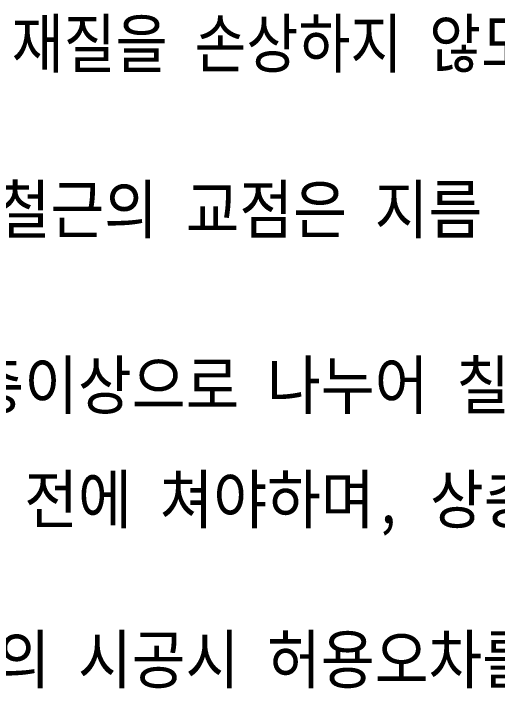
# Model space of a CAD drawing. Extents: x 2558 to 85222, y -662 to 28852.
# Drawn here: x 70297 to 73074, y 18396 to 22270 of the extents above; entities that cross this region are included whole.
import ezdxf

# ---------------------------------------------------------------- set-up
doc = ezdxf.new("R2010")
doc.units = 0
doc.header["$MEASUREMENT"] = 0
doc.layers.get('0').update_dxf_attribs({"linetype": 'CONTINUOUS'})
doc.layers.add('TEXT', color=7, linetype='CONTINUOUS')
doc.styles.add('TEXT', font='DotumChe.ttf')

# ---------------------------------------------------------------- blocks, each defined once
blk = doc.blocks.new('RCSTD3_DESIGN')
at = {"layer": 'TEXT', "style": 'TEXT'}
for s, width, p in [('철근의 가공은 재질을 손상하지 않도록 해야한다. 한번 구부린 철근은 다시 가공해서 써서는 안된다.', 0.87, (1058.016816, 17398.120287)), ('철근조립에서 철근의 교점은 지름 0.9mm 이상의 풀림철선 또는 적당한 클립으로 긴결하여야 한다.', 0.9, (1058.016816, 16446.319602)), ('콘크리트를 2층이상으로 나누어 칠 경우, 상층의 콘크리트 치기는 원칙적으로 하층의 콘크리트가', 0.9, (1058.016816, 15437.534524)), ('굳기 시작하기 전에 쳐야하며, 상층과 하층이 일체가 되도록 시공해야 한다.', 0.9, (1058.016816, 14781.792588)), ('시공자는 교량의 시공시 허용오차를 다음표 이내에 들도록 시공해야 한다.', 0.9, (1058.016816, 13862.88724))]:
    blk.add_text(s, height=273.225806, dxfattribs=dict(at, width=width)).set_placement(p)

msp = doc.modelspace()

# ---------------------------------------------------------------- block references
msp.add_blockref('RCSTD3_DESIGN', (67131.138105, 4562.284676))

doc.saveas('drawing.dxf')
